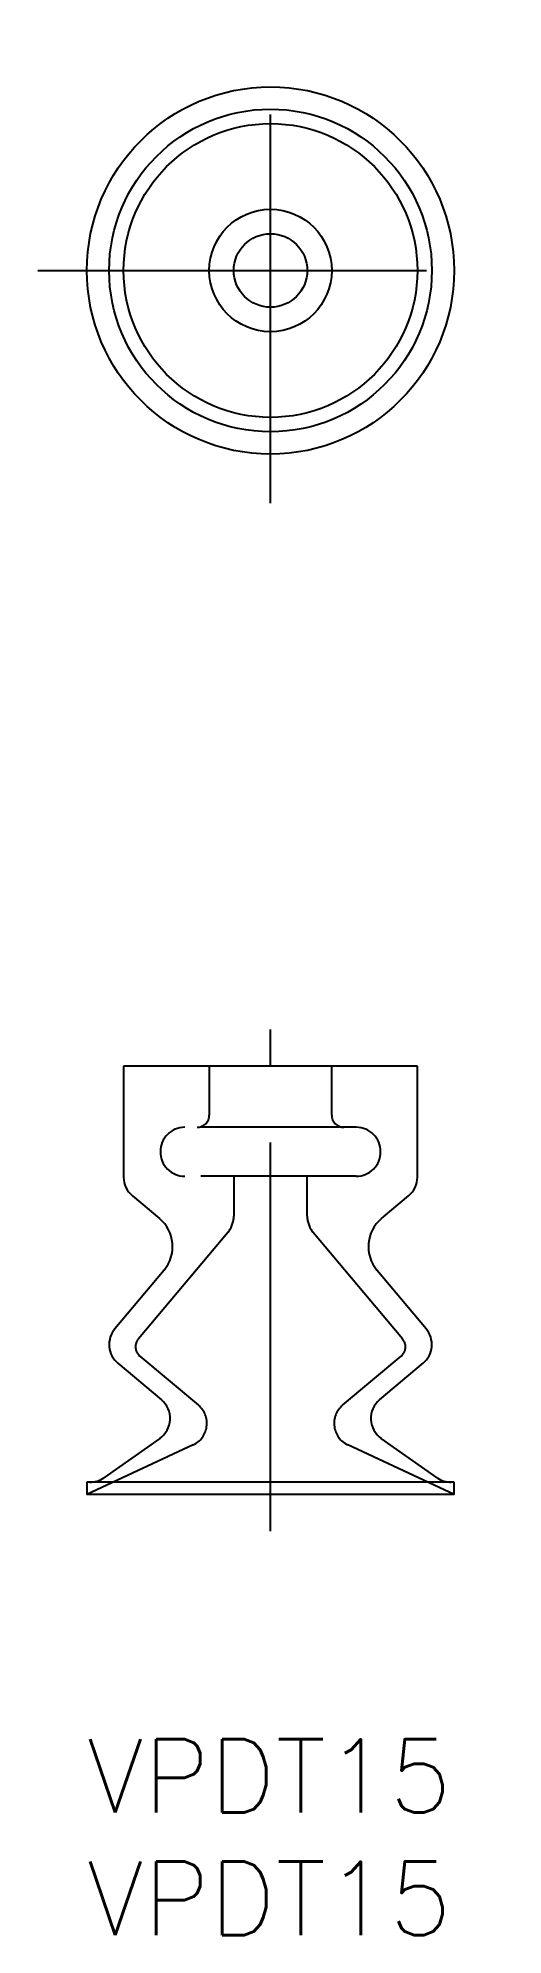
# Model space of a CAD drawing. Extents: x -2 to 17, y -8 to 69.5.
import ezdxf

# ---------------------------------------------------------------- set-up
doc = ezdxf.new("R2010")
doc.units = 0
doc.header["$LTSCALE"] = 0.5
doc.linetypes.add('CENTER', pattern=[50.8, 31.75, -6.35, 6.35, -6.35])
doc.linetypes.add('DASHED', pattern=[19.05, 12.7, -6.35])
for name, color, linetype in [('MSM_CENTER', 1, 'CENTER'), ('MSM_CONTINUOUS', 7, 'CONTINUOUS'), ('MSM_DASHED', 4, 'DASHED'), ('MSM_PART_NUMBER', 7, 'CONTINUOUS')]:
    doc.layers.add(name, color=color, linetype=linetype)
doc.styles.get("Standard").update_dxf_attribs({"font": 'txt.shx', "height": 3, "bigfont": 'bigfont.shx'})

msp = doc.modelspace()

# ---------------------------------------------------------------- linework, layer by layer
at = {"layer": 'MSM_CENTER'}
for p, q in [((7.5, 50.5), (7.5, 69.5)), ((-2, 60), (17, 60)), ((7.5, 8.5), (7.5, 29))]:
    msp.add_line(p, q, dxfattribs=at)
at = {"layer": 'MSM_CONTINUOUS'}
for p, q in [((1.5, 27.5), (1.5, 22.966)), ((13.5, 27.5), (1.5, 27.5)), ((13.5, 22.951), (13.5, 27.5)), ((1.857, 22.2), (2.965, 21.271)), ((12.035, 21.271), (13.143, 22.2)), ((3.15, 19.158), (1.143, 16.766)), ((13.857, 16.766), (11.85, 19.158)), ((1.266, 15.357), (3.042, 13.867)), ((11.958, 13.867), (13.753, 15.373)), ((2.973, 12.282), (0.687, 10.681)), ((14.313, 10.681), (12.027, 12.282)), ((0, 10.5), (0, 10)), ((15, 10.5), (0, 10.5)), ((15, 10), (15, 10.5)), ((15, 10), (0, 10))]:
    msp.add_line(p, q, dxfattribs=at)
for radius in [7.5, 6.591, 6, 2.5, 1.5]:
    msp.add_circle((7.5, 60), radius, dxfattribs=at)
for centre, radius, start, end in [((2.5, 22.966), 1, 180, 230), ((12.5, 22.966), 1, 310, 0), ((2.001, 20.122), 1.5, 320, 50), ((12.999, 20.122), 1.5, 130, 220), ((1.909, 16.123), 1, 139.99929, 230.00071), ((13.091, 16.123), 1, 309.99523, 40.00477), ((2.399, 13.101), 1, 305, 50), ((12.601, 13.101), 1, 130, 235), ((0.113, 11.5), 1, 270, 305), ((14.887, 11.5), 1, 235, 270)]:
    msp.add_arc(centre, radius, start, end, dxfattribs=at)
at = {"layer": 'MSM_DASHED'}
for p, q in [((5, 27.5), (5, 25.5)), ((10, 25.5), (10, 27.5)), ((11, 25), (4, 25)), ((11, 23), (4, 23)), ((6, 23), (6, 21.363)), ((9, 21.363), (9, 23)), ((5.766, 20.72), (2.102, 16.353)), ((12.898, 16.353), (9.234, 20.72)), ((2.163, 15.649), (4.554, 13.642)), ((10.446, 13.642), (12.837, 15.649)), ((4.341, 12.024), (0, 10)), ((15, 10), (10.659, 12.024))]:
    msp.add_line(p, q, dxfattribs=at)
for centre, radius, start, end in [((4, 24), 1, 90.00472, 269.99528), ((4.5, 25.5), 0.5, 270, 0), ((10.5, 25.5), 0.5, 180, 270), ((11, 24), 1, 270.00472, 89.99528), ((5, 21.363), 1, 320, 0), ((10, 21.363), 1, 180, 220), ((2.485, 16.032), 0.5, 140.03228, 230.06412), ((12.518, 16.03), 0.497, 309.77846, 40.50793), ((3.933, 12.901), 0.967, 295, 50), ((11.067, 12.901), 0.967, 130, 245)]:
    msp.add_arc(centre, radius, start, end, dxfattribs=at)

# ---------------------------------------------------------------- texts
at = {"layer": 'MSM_PART_NUMBER'}
for p in [(0, -3), (0, -8)]:
    msp.add_text('VPDT15', height=3, dxfattribs=at).set_placement(p)

doc.saveas('drawing.dxf')
